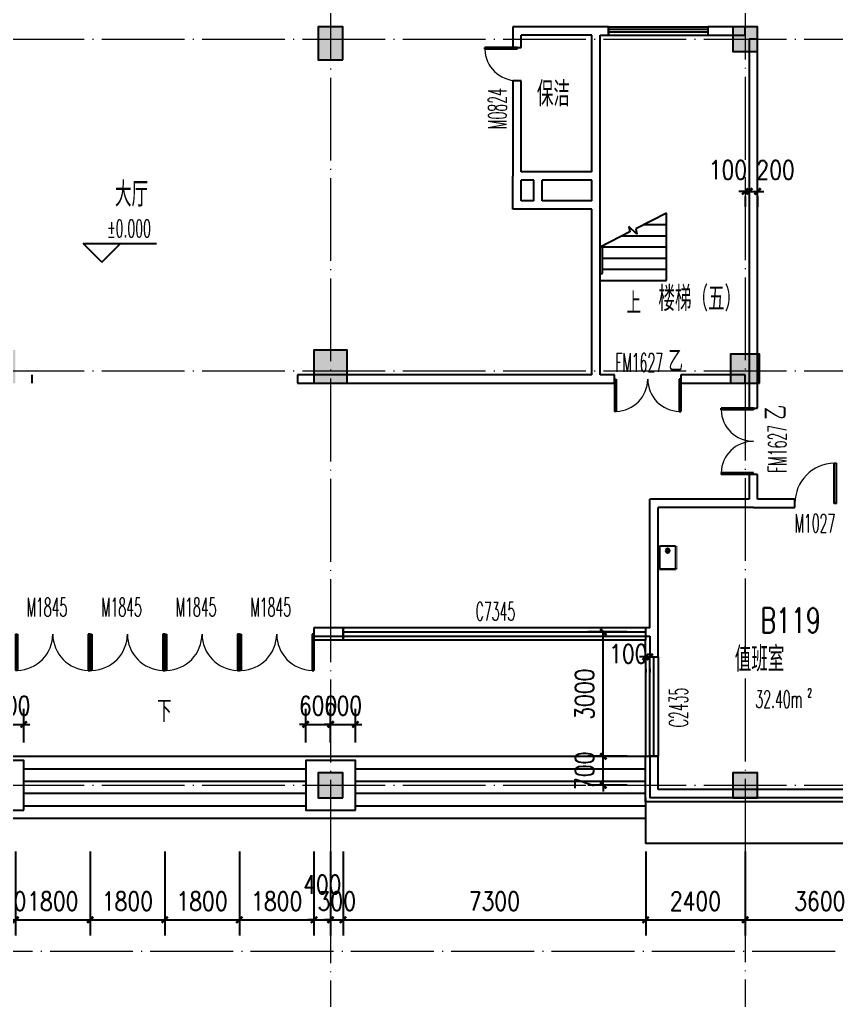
# Model space of a CAD drawing. Extents: x 1417642 to 3570900, y 124798 to 1191112.
# Drawn here: x 1557579 to 1577279, y 686345 to 710006 of the extents above; entities that cross this region are included whole.
import ezdxf

# ---------------------------------------------------------------- set-up
doc = ezdxf.new("R2010")
doc.units = 0
doc.header["$LTSCALE"] = 1000
doc.header["$MEASUREMENT"] = 0
doc.linetypes.add('DOTE', pattern=[2.42, 2, -0.2, 0.02, -0.2])
doc.layers.get('0').update_dxf_attribs({"linetype": 'CONTINUOUS'})
doc.layers.get('Defpoints').update_dxf_attribs({"linetype": 'CONTINUOUS'})
for name, color, linetype in [('colu', 2, 'CONTINUOUS'), ('DIM_ELEV', 3, 'CONTINUOUS'), ('DIM_SYMB', 3, 'CONTINUOUS'), ('DOTE', 1, 'DOTE'), ('PUB_DIM', 3, 'CONTINUOUS'), ('PUB_TEXT', 40, 'CONTINUOUS'), ('SPACE', 7, 'CONTINUOUS'), ('STAIR', 2, 'CONTINUOUS'), ('SURFACE', 6, 'CONTINUOUS'), ('tiaozheng', 20, 'CONTINUOUS'), ('WALL', 4, 'CONTINUOUS'), ('WINDOW', 2, 'CONTINUOUS'), ('WINDOW_TEXT', 7, 'CONTINUOUS'), ('屋面轮廓', 101, 'CONTINUOUS'), ('建筑轮廓', 2, 'CONTINUOUS'), ('柱填充', 8, 'CONTINUOUS'), ('水点', 3, 'CONTINUOUS'), ('立面造型', 40, 'CONTINUOUS')]:
    doc.layers.add(name, color=color, linetype=linetype)
doc.styles.add('_TCH_DIM', font='ROMANS', dxfattribs={"width": 0.7, "bigfont": 'Z'})
doc.styles.add('_TCH_SPACE', font='ROMANS', dxfattribs={"width": 0.7, "height": 5, "bigfont": 'Z'})
doc.styles.add('_TCH_WINDOW', font='ROMANS.shx', dxfattribs={"width": 0.7, "height": 400, "bigfont": 'Z.shx'})
doc.styles.add('DIM_FONT', font='SIMPLEX.shx', dxfattribs={"width": 0.8})
doc.styles.get("Standard").update_dxf_attribs({"font": 'GBENOR', "bigfont": 'GBCBIG'})
doc.styles.add('Z', font='ROMANS', dxfattribs={"width": 0.7, "bigfont": 'Z'})
doc.dimstyles.new('DIMN150', dxfattribs={"dimscale": 1.5, "dimtxt": 300, "dimasz": 100, "dimexe": 250, "dimexo": 300, "dimgap": 150, "dimtad": 1, "dimdec": 0, "dimzin": 0, "dimdsep": 46, "dimtxsty": 'DIM_FONT', "dimblk": 'ARCHTICK', "dimcen": 0.09, "dimdle": 1.5, "dimclrt": 7, "dimazin": 2, "dimtfac": 1, "dimtdec": 0, "dimtix": 1, "dimtmove": 2, "dimatfit": 3, "dimldrblk": 'ARCHTICK', "dimfxl": 1, "dimtolj": 1, "dimtzin": 0, "dimarcsym": 0})

# ---------------------------------------------------------------- blocks, each defined once
blk = doc.blocks.new('M_E3')
for p, q in [((-275, -410), (-275, -50)), ((-255, -30), (255, -30)), ((275, -50), (275, -410)), ((255, -430), (-255, -430))]:
    blk.add_line(p, q)
at = {"const_width": 1.5}
for points in [[(-275, 0, 0.414214), (-305, -30, 0.414214)], [(305, -30, 0.414214), (275, 0, 0.414214)], [(-305, -430, 0.414214), (-275, -460, 0.414214)], [(275, -460, 0.414214), (305, -430, 0.414214)]]:
    blk.add_lwpolyline(points, format="xyb", dxfattribs=at)
for points in [[(-275, 0), (275, 0)], [(-305, -430), (-305, -30)], [(305, -30), (305, -430)], [(275, -460), (-275, -460)]]:
    blk.add_lwpolyline(points, dxfattribs=at)
for radius in [50, 32.5]:
    blk.add_circle((165, -230), radius)
for centre, start, end in [((-255, -50), 90, 180), ((255, -50), 0, 90), ((-255, -410), 180, 270), ((255, -410), 270, 0)]:
    blk.add_arc(centre, 20, start, end)
at = {"width": 0.8, "flags": 9}
for tag in ['XSIZE', 'YSIZE']:
    blk.add_attdef(tag, (0, 0), '', height=0.5, dxfattribs=at)
blk = doc.blocks.new('678')
at = {"layer": '柱填充'}
h = blk.add_hatch(color=256, dxfattribs=at)
h.paths.add_polyline_path([(1591630, 863580), (1591630, 864280), (1590930, 864280), (1590930, 863580)])
h.paths.add_polyline_path([(1591630, 871580), (1591630, 872280), (1590930, 872280), (1590930, 871580)])
h.paths.add_polyline_path([(1635280, 879530), (1635280, 880230), (1634580, 880230), (1634580, 879530)])
h.paths.add_polyline_path([(1658830, 893230), (1658830, 893830), (1658230, 893830), (1658230, 893230)])
h.paths.add_polyline_path([(1658880, 883230), (1658880, 883930), (1658180, 883930), (1658180, 883230)])
h.paths.add_polyline_path([(1658830, 879630), (1658830, 880230), (1658230, 880230), (1658230, 879630)])
h.paths.add_polyline_path([(1658880, 872230), (1658180, 872230), (1658180, 871630), (1658880, 871630)])
h.paths.add_polyline_path([(1658830, 863630), (1658830, 864230), (1658230, 864230), (1658230, 863630)])
h.paths.add_polyline_path([(1658830, 853630), (1658830, 854230), (1658230, 854230), (1658230, 853630)])
h.paths.add_polyline_path([(1658830, 845630), (1658830, 846230), (1658230, 846230), (1658230, 845630)])
h.paths.add_polyline_path([(1658830, 835630), (1658830, 836230), (1658230, 836230), (1658230, 835630)])
h.paths.add_polyline_path([(1648830, 893230), (1648830, 893830), (1648230, 893830), (1648230, 893230)])
h.paths.add_polyline_path([(1648830, 883230), (1648830, 883830), (1648230, 883830), (1648230, 883230)])
h.paths.add_polyline_path([(1648830, 879630), (1648830, 880230), (1648230, 880230), (1648230, 879630)])
h.paths.add_polyline_path([(1648830, 871630), (1648830, 872230), (1648230, 872230), (1648230, 871630)])
h.paths.add_polyline_path([(1648930, 863580), (1648930, 864280), (1648230, 864280), (1648230, 863580)])
h.paths.add_polyline_path([(1648930, 853580), (1648930, 854280), (1648230, 854280), (1648230, 853580)])
h.paths.add_polyline_path([(1648930, 845630), (1648930, 846330), (1648230, 846330), (1648230, 845630)])
h.paths.add_polyline_path([(1648930, 835630), (1648930, 836330), (1648230, 836330), (1648230, 835630)])
h.paths.add_polyline_path([(1645230, 891430), (1645230, 892030), (1644630, 892030), (1644630, 891430)])
h.paths.add_polyline_path([(1645280, 883230), (1645280, 883930), (1644580, 883930), (1644580, 883230)])
h.paths.add_polyline_path([(1645230, 879630), (1645230, 880230), (1644630, 880230), (1644630, 879630)])
h.paths.add_polyline_path([(1645230, 871630), (1645230, 872230), (1644630, 872230), (1644630, 871630)])
h.paths.add_polyline_path([(1645230, 863630), (1645230, 864230), (1644630, 864230), (1644630, 863630)])
h.paths.add_polyline_path([(1645230, 853630), (1645230, 854230), (1644630, 854230), (1644630, 853630)])
h.paths.add_polyline_path([(1645280, 845630), (1645280, 846330), (1644580, 846330), (1644580, 845630)])
h.paths.add_polyline_path([(1645230, 835630), (1645230, 836230), (1644630, 836230), (1644630, 835630)])
h.paths.add_polyline_path([(1635230, 893230), (1635230, 893830), (1634630, 893830), (1634630, 893230)])
h.paths.add_polyline_path([(1635230, 891430), (1635230, 892030), (1634630, 892030), (1634630, 891430)])
h.paths.add_polyline_path([(1635280, 883230), (1635280, 883930), (1634580, 883930), (1634580, 883230)])
h.paths.add_polyline_path([(1635230, 871630), (1635230, 872430), (1634630, 872430), (1634630, 871630)])
h.paths.add_polyline_path([(1635230, 853430), (1635230, 854230), (1634630, 854230), (1634630, 853430)])
h.paths.add_polyline_path([(1635330, 845630), (1635330, 846430), (1634530, 846430), (1634530, 845630)])
h.paths.add_polyline_path([(1635230, 835630), (1635230, 836230), (1634630, 836230), (1634630, 835630)])
h.paths.add_polyline_path([(1627230, 893230), (1627230, 893830), (1626630, 893830), (1626630, 893230)])
h.paths.add_polyline_path([(1627280, 883230), (1627280, 883930), (1626580, 883930), (1626580, 883230)])
h.paths.add_polyline_path([(1627230, 879630), (1627230, 880230), (1626630, 880230), (1626630, 879630)])
h.paths.add_polyline_path([(1627230, 871630), (1627230, 872430), (1626630, 872430), (1626630, 871630)])
h.paths.add_polyline_path([(1627230, 853430), (1627230, 854230), (1626630, 854230), (1626630, 853430)])
h.paths.add_polyline_path([(1627330, 845630), (1627330, 846430), (1626530, 846430), (1626530, 845630)])
h.paths.add_polyline_path([(1627230, 835630), (1627230, 836230), (1626630, 836230), (1626630, 835630)])
h.paths.add_polyline_path([(1619230, 893230), (1619230, 893830), (1618630, 893830), (1618630, 893230)])
h.paths.add_polyline_path([(1619280, 883230), (1619280, 883930), (1618580, 883930), (1618580, 883230)])
h.paths.add_polyline_path([(1619230, 879630), (1619230, 880230), (1618630, 880230), (1618630, 879630)])
h.paths.add_polyline_path([(1619230, 871630), (1619230, 872430), (1618630, 872430), (1618630, 871630)])
h.paths.add_polyline_path([(1619230, 853430), (1619230, 854230), (1618630, 854230), (1618630, 853430)])
h.paths.add_polyline_path([(1619330, 845630), (1619330, 846430), (1618530, 846430), (1618530, 845630)])
h.paths.add_polyline_path([(1619280, 835580), (1619280, 836280), (1618580, 836280), (1618580, 835580)])
h.paths.add_polyline_path([(1611230, 893230), (1611230, 893830), (1610630, 893830), (1610630, 893230)])
h.paths.add_polyline_path([(1611280, 883230), (1611280, 883930), (1610580, 883930), (1610580, 883230)])
h.paths.add_polyline_path([(1611230, 879630), (1611230, 880230), (1610630, 880230), (1610630, 879630)])
h.paths.add_polyline_path([(1611230, 871630), (1611230, 872430), (1610630, 872430), (1610630, 871630)])
h.paths.add_polyline_path([(1611230, 853430), (1611230, 854230), (1610630, 854230), (1610630, 853430)])
h.paths.add_polyline_path([(1611330, 845630), (1611330, 846430), (1610530, 846430), (1610530, 845630)])
h.paths.add_polyline_path([(1611280, 835580), (1611280, 836280), (1610580, 836280), (1610580, 835580)])
h.paths.add_polyline_path([(1603230, 893230), (1603230, 893830), (1602630, 893830), (1602630, 893230)])
h.paths.add_polyline_path([(1603280, 883230), (1603280, 883930), (1602580, 883930), (1602580, 883230)])
h.paths.add_polyline_path([(1603230, 879630), (1603230, 880230), (1602630, 880230), (1602630, 879630)])
h.paths.add_polyline_path([(1603230, 871630), (1603230, 872430), (1602630, 872430), (1602630, 871630)])
h.paths.add_polyline_path([(1603230, 853430), (1603230, 854230), (1602630, 854230), (1602630, 853430)])
h.paths.add_polyline_path([(1603330, 845630), (1603330, 846430), (1602530, 846430), (1602530, 845630)])
h.paths.add_polyline_path([(1603280, 835580), (1603280, 836280), (1602580, 836280), (1602580, 835580)])
h.paths.add_polyline_path([(1603230, 814930), (1603230, 815530), (1602630, 815530), (1602630, 814930)])
h.paths.add_polyline_path([(1595230, 893230), (1595230, 893830), (1594630, 893830), (1594630, 893230)])
h.paths.add_polyline_path([(1595230, 883230), (1595230, 883830), (1594630, 883830), (1594630, 883230)])
h.paths.add_polyline_path([(1595230, 879630), (1595230, 880230), (1594630, 880230), (1594630, 879630)])
h.paths.add_polyline_path([(1595230, 871630), (1595230, 872230), (1594630, 872230), (1594630, 871630)])
h.paths.add_polyline_path([(1595230, 863630), (1595230, 864230), (1594630, 864230), (1594630, 863630)])
h.paths.add_polyline_path([(1595230, 853630), (1595230, 854230), (1594630, 854230), (1594630, 853630)])
h.paths.add_polyline_path([(1595330, 845630), (1595330, 846330), (1594630, 846330), (1594630, 845630)])
h.paths.add_polyline_path([(1595330, 835580), (1595330, 836280), (1594630, 836280), (1594630, 835580)])
h.paths.add_polyline_path([(1591630, 893230), (1591630, 893830), (1591030, 893830), (1591030, 893230)])
h.paths.add_polyline_path([(1591680, 883230), (1591680, 883930), (1590980, 883930), (1590980, 883230)])
h.paths.add_polyline_path([(1591630, 879630), (1591630, 880230), (1591030, 880230), (1591030, 879630)])
h.paths.add_polyline_path([(1591630, 853580), (1591630, 854280), (1590930, 854280), (1590930, 853580)])
h.paths.add_polyline_path([(1591630, 845580), (1591630, 846280), (1590930, 846280), (1590930, 845580)])
h.paths.add_polyline_path([(1591630, 835630), (1591630, 836330), (1590930, 836330), (1590930, 835630)])
h.paths.add_polyline_path([(1591630, 814930), (1591630, 815530), (1591030, 815530), (1591030, 814930)])
h.paths.add_polyline_path([(1581630, 893230), (1581630, 893830), (1581030, 893830), (1581030, 893230)])
h.paths.add_polyline_path([(1581730, 883230), (1581730, 883930), (1581030, 883930), (1581030, 883230)])
h.paths.add_polyline_path([(1581630, 879630), (1581630, 880230), (1581030, 880230), (1581030, 879630)])
h.paths.add_polyline_path([(1581630, 871630), (1581630, 872230), (1581030, 872230), (1581030, 871630)])
h.paths.add_polyline_path([(1581630, 863630), (1581630, 864230), (1581030, 864230), (1581030, 863630)])
h.paths.add_polyline_path([(1581630, 853630), (1581630, 854230), (1581030, 854230), (1581030, 853630)])
h.paths.add_polyline_path([(1581630, 845630), (1581630, 846230), (1581030, 846230), (1581030, 845630)])
h.paths.add_polyline_path([(1581630, 835630), (1581630, 836230), (1581030, 836230), (1581030, 835630)])
h.paths.add_polyline_path([(1581630, 814930), (1581630, 815530), (1581030, 815530), (1581030, 814930)])
h.paths.add_polyline_path([(1603230, 830430), (1603230, 831230), (1602530, 831230), (1602530, 830430)])
h.paths.add_polyline_path([(1603230, 818530), (1603230, 819330), (1602530, 819330), (1602530, 818530)])
h.paths.add_polyline_path([(1581030, 831230), (1581030, 830430), (1581730, 830430), (1581730, 831230)])
h.paths.add_polyline_path([(1581030, 819330), (1581030, 818530), (1581730, 818530), (1581730, 819330)])
h.paths.add_polyline_path([(1591630, 830430), (1591630, 831230), (1590930, 831230), (1590930, 830430)])
h.paths.add_polyline_path([(1591630, 818530), (1591630, 819330), (1590930, 819330), (1590930, 818530)])
at = {"layer": 'colu'}
for points in [[(1635230, 853430), (1635230, 854230), (1634630, 854230), (1634630, 853430)], [(1645230, 853630), (1645230, 854230), (1644630, 854230), (1644630, 853630)], [(1635330, 845630), (1635330, 846430), (1634530, 846430), (1634530, 845630)], [(1645280, 845630), (1645280, 846330), (1644580, 846330), (1644580, 845630)], [(1635230, 835630), (1635230, 836230), (1634630, 836230), (1634630, 835630)], [(1645230, 835630), (1645230, 836230), (1644630, 836230), (1644630, 835630)]]:
    blk.add_lwpolyline(points, close=True, dxfattribs=at)
blk = doc.blocks.new('_ArchTick')
at = {"color": 0, "linetype": 'ByBlock', "const_width": 0.4}
blk.add_lwpolyline([(-0.5, -0.5), (0.5, 0.5)], dxfattribs=at)
blk = doc.blocks.new('*D3231')
at = {"layer": 'Defpoints', "color": 0}
for p in [(1565079, 693004), (1564479, 692120), (1565079, 692120)]:
    blk.add_point(p, dxfattribs=at)
at = {"layer": 'PUB_DIM', "color": 0, "lineweight": -2}
for p, q in [((1564479, 692570), (1564479, 693379)), ((1565079, 692570), (1565079, 693379)), ((1564479, 693004), (1564329, 693004)), ((1564479, 693004), (1565079, 693004)), ((1565079, 693004), (1565229, 693004))]:
    blk.add_line(p, q, dxfattribs=at)
at = {"layer": 'PUB_DIM', "color": 0, "lineweight": -2, "xscale": 150, "yscale": 150, "zscale": 150}
blk.add_blockref('_ArchTick', (1564479, 693004), dxfattribs=at)
at = {"layer": 'PUB_DIM', "color": 0, "lineweight": -2, "xscale": 150, "yscale": 150, "zscale": 150, "rotation": 180}
blk.add_blockref('_ArchTick', (1565079, 693004), dxfattribs=at)
at = {"layer": 'PUB_DIM', "color": 7, "insert": (1564779, 693454), "char_height": 450, "attachment_point": 5, "style": 'DIM_FONT'}
blk.add_mtext('\\A1;600', dxfattribs=at)
blk = doc.blocks.new('*D3232')
at = {"layer": 'Defpoints', "color": 0}
for p in [(1565679, 693004), (1565079, 692120), (1565679, 692120)]:
    blk.add_point(p, dxfattribs=at)
at = {"layer": 'PUB_DIM', "color": 0, "lineweight": -2}
for p, q in [((1565079, 692570), (1565079, 693379)), ((1565679, 692570), (1565679, 693379)), ((1565079, 693004), (1564929, 693004)), ((1565079, 693004), (1565679, 693004)), ((1565679, 693004), (1565829, 693004))]:
    blk.add_line(p, q, dxfattribs=at)
at = {"layer": 'PUB_DIM', "color": 0, "lineweight": -2, "xscale": 150, "yscale": 150, "zscale": 150}
blk.add_blockref('_ArchTick', (1565079, 693004), dxfattribs=at)
at = {"layer": 'PUB_DIM', "color": 0, "lineweight": -2, "xscale": 150, "yscale": 150, "zscale": 150, "rotation": 180}
blk.add_blockref('_ArchTick', (1565679, 693004), dxfattribs=at)
at = {"layer": 'PUB_DIM', "color": 7, "insert": (1565379, 693454), "char_height": 450, "attachment_point": 5, "style": 'DIM_FONT'}
blk.add_mtext('\\A1;600', dxfattribs=at)
blk = doc.blocks.new('*D3233')
at = {"layer": 'Defpoints', "color": 0}
for p in [(1557679, 693004), (1557079, 692120), (1557679, 692120)]:
    blk.add_point(p, dxfattribs=at)
at = {"layer": 'PUB_DIM', "color": 0, "lineweight": -2}
for p, q in [((1557079, 692570), (1557079, 693379)), ((1557679, 692570), (1557679, 693379)), ((1557079, 693004), (1556929, 693004)), ((1557079, 693004), (1557679, 693004)), ((1557679, 693004), (1557829, 693004))]:
    blk.add_line(p, q, dxfattribs=at)
at = {"layer": 'PUB_DIM', "color": 0, "lineweight": -2, "xscale": 150, "yscale": 150, "zscale": 150}
blk.add_blockref('_ArchTick', (1557079, 693004), dxfattribs=at)
at = {"layer": 'PUB_DIM', "color": 0, "lineweight": -2, "xscale": 150, "yscale": 150, "zscale": 150, "rotation": 180}
blk.add_blockref('_ArchTick', (1557679, 693004), dxfattribs=at)
at = {"layer": 'PUB_DIM', "color": 7, "insert": (1557379, 693454), "char_height": 450, "attachment_point": 5, "style": 'DIM_FONT'}
blk.add_mtext('\\A1;600', dxfattribs=at)
blk = doc.blocks.new('*D3235')
at = {"layer": 'Defpoints', "color": 0}
for p in [(1575079, 706188), (1575179, 706188), (1575179, 705862)]:
    blk.add_point(p, dxfattribs=at)
at = {"layer": 'PUB_DIM', "color": 0, "lineweight": -2}
for p, q in [((1575079, 705862), (1574929, 705862)), ((1575079, 705862), (1575179, 705862)), ((1575179, 705862), (1575329, 705862)), ((1575079, 705738), (1575079, 705487)), ((1575179, 705738), (1575179, 705487))]:
    blk.add_line(p, q, dxfattribs=at)
at = {"layer": 'PUB_DIM', "color": 0, "lineweight": -2, "xscale": 150, "yscale": 150, "zscale": 150}
blk.add_blockref('_ArchTick', (1575079, 705862), dxfattribs=at)
at = {"layer": 'PUB_DIM', "color": 0, "lineweight": -2, "xscale": 150, "yscale": 150, "zscale": 150, "rotation": 180}
blk.add_blockref('_ArchTick', (1575179, 705862), dxfattribs=at)
at = {"layer": 'PUB_DIM', "color": 7, "insert": (1574661, 706379), "char_height": 450, "attachment_point": 5, "style": 'DIM_FONT'}
blk.add_mtext('\\A1;100', dxfattribs=at)
blk = doc.blocks.new('*D3236')
at = {"layer": 'Defpoints', "color": 0}
for p in [(1575179, 706188), (1575379, 706188), (1575379, 705862)]:
    blk.add_point(p, dxfattribs=at)
at = {"layer": 'PUB_DIM', "color": 0, "lineweight": -2}
for p, q in [((1575179, 705862), (1575029, 705862)), ((1575179, 705862), (1575379, 705862)), ((1575379, 705862), (1575529, 705862)), ((1575179, 705738), (1575179, 705487)), ((1575379, 705738), (1575379, 705487))]:
    blk.add_line(p, q, dxfattribs=at)
at = {"layer": 'PUB_DIM', "color": 0, "lineweight": -2, "xscale": 150, "yscale": 150, "zscale": 150}
blk.add_blockref('_ArchTick', (1575179, 705862), dxfattribs=at)
at = {"layer": 'PUB_DIM', "color": 0, "lineweight": -2, "xscale": 150, "yscale": 150, "zscale": 150, "rotation": 180}
blk.add_blockref('_ArchTick', (1575379, 705862), dxfattribs=at)
at = {"layer": 'PUB_DIM', "color": 7, "insert": (1575812, 706379), "char_height": 450, "attachment_point": 5, "style": 'DIM_FONT'}
blk.add_mtext('\\A1;200', dxfattribs=at)
blk = doc.blocks.new('*D3240')
at = {"layer": 'Defpoints', "color": 0}
for p in [(1572679, 694792), (1572779, 694792), (1572779, 694633)]:
    blk.add_point(p, dxfattribs=at)
at = {"layer": 'PUB_DIM', "color": 0, "lineweight": -2}
for p, q in [((1572679, 694633), (1572529, 694633)), ((1572679, 694633), (1572779, 694633)), ((1572779, 694633), (1572929, 694633)), ((1572679, 694342), (1572679, 694258)), ((1572779, 694342), (1572779, 694258))]:
    blk.add_line(p, q, dxfattribs=at)
at = {"layer": 'PUB_DIM', "color": 0, "lineweight": -2, "xscale": 150, "yscale": 150, "zscale": 150}
blk.add_blockref('_ArchTick', (1572679, 694633), dxfattribs=at)
at = {"layer": 'PUB_DIM', "color": 0, "lineweight": -2, "xscale": 150, "yscale": 150, "zscale": 150, "rotation": 180}
blk.add_blockref('_ArchTick', (1572779, 694633), dxfattribs=at)
at = {"layer": 'PUB_DIM', "color": 7, "insert": (1572261, 694706), "char_height": 450, "attachment_point": 5, "style": 'DIM_FONT'}
blk.add_mtext('\\A1;100', dxfattribs=at)
blk = doc.blocks.new('*D3590')
at = {"layer": 'Defpoints', "color": 0}
for p in [(1571656, 692233), (1572679, 692233), (1572679, 691533)]:
    blk.add_point(p, dxfattribs=at)
at = {"layer": 'PUB_DIM', "color": 0, "lineweight": -2}
for p, q in [((1571656, 692233), (1571656, 692383)), ((1572229, 692233), (1571281, 692233)), ((1571656, 691533), (1571656, 692233)), ((1572229, 691533), (1571281, 691533)), ((1571656, 691533), (1571656, 691383))]:
    blk.add_line(p, q, dxfattribs=at)
at = {"layer": 'PUB_DIM', "color": 0, "lineweight": -2, "xscale": 150, "yscale": 150, "zscale": 150}
for p, rotation in [((1571656, 692233), 270), ((1571656, 691533), 90)]:
    blk.add_blockref('_ArchTick', p, dxfattribs=dict(at, rotation=rotation))
at = {"layer": 'PUB_DIM', "color": 7, "insert": (1571206, 691883), "char_height": 450, "attachment_point": 5, "rotation": 90, "style": 'DIM_FONT'}
blk.add_mtext('\\A1;700', dxfattribs=at)
blk = doc.blocks.new('*D3591')
at = {"layer": 'Defpoints', "color": 0}
for p in [(1571656, 695233), (1572679, 695233), (1572679, 692233)]:
    blk.add_point(p, dxfattribs=at)
at = {"layer": 'PUB_DIM', "color": 0, "lineweight": -2}
for p, q in [((1572229, 695233), (1571281, 695233)), ((1571656, 692231), (1571656, 695235)), ((1572229, 692233), (1571281, 692233))]:
    blk.add_line(p, q, dxfattribs=at)
at = {"layer": 'PUB_DIM', "color": 0, "lineweight": -2, "xscale": 150, "yscale": 150, "zscale": 150}
for p, rotation in [((1571656, 695233), 90), ((1571656, 692233), 270)]:
    blk.add_blockref('_ArchTick', p, dxfattribs=dict(at, rotation=rotation))
at = {"layer": 'PUB_DIM', "color": 7, "insert": (1571206, 693733), "char_height": 450, "attachment_point": 5, "rotation": 90, "style": 'DIM_FONT'}
blk.add_mtext('\\A1;3000', dxfattribs=at)
blk = doc.blocks.new('*D3940')
at = {"layer": 'Defpoints', "color": 0}
for p in [(1557079, 690388), (1557479, 690388), (1557479, 688288)]:
    blk.add_point(p, dxfattribs=at)
at = {"layer": 'PUB_DIM', "color": 0, "lineweight": -2}
for p, q in [((1557079, 689938), (1557079, 687913)), ((1557479, 689938), (1557479, 687913)), ((1557079, 688288), (1556929, 688288)), ((1557079, 688288), (1557479, 688288)), ((1557479, 688288), (1557629, 688288))]:
    blk.add_line(p, q, dxfattribs=at)
at = {"layer": 'PUB_DIM', "color": 0, "lineweight": -2, "xscale": 150, "yscale": 150, "zscale": 150}
blk.add_blockref('_ArchTick', (1557079, 688288), dxfattribs=at)
at = {"layer": 'PUB_DIM', "color": 0, "lineweight": -2, "xscale": 150, "yscale": 150, "zscale": 150, "rotation": 180}
blk.add_blockref('_ArchTick', (1557479, 688288), dxfattribs=at)
at = {"layer": 'PUB_DIM', "color": 7, "insert": (1557279, 688738), "char_height": 450, "attachment_point": 5, "style": 'DIM_FONT'}
blk.add_mtext('\\A1;400', dxfattribs=at)
blk = doc.blocks.new('*D3941')
at = {"layer": 'Defpoints', "color": 0}
for p in [(1557479, 690388), (1559279, 690388), (1559279, 688288)]:
    blk.add_point(p, dxfattribs=at)
at = {"layer": 'PUB_DIM', "color": 0, "lineweight": -2}
for p, q in [((1557479, 689938), (1557479, 687913)), ((1559279, 689938), (1559279, 687913)), ((1557477, 688288), (1559281, 688288))]:
    blk.add_line(p, q, dxfattribs=at)
at = {"layer": 'PUB_DIM', "color": 0, "lineweight": -2, "xscale": 150, "yscale": 150, "zscale": 150, "rotation": 180}
blk.add_blockref('_ArchTick', (1557479, 688288), dxfattribs=at)
at = {"layer": 'PUB_DIM', "color": 0, "lineweight": -2, "xscale": 150, "yscale": 150, "zscale": 150}
blk.add_blockref('_ArchTick', (1559279, 688288), dxfattribs=at)
at = {"layer": 'PUB_DIM', "color": 7, "insert": (1558379, 688738), "char_height": 450, "attachment_point": 5, "style": 'DIM_FONT'}
blk.add_mtext('\\A1;1800', dxfattribs=at)
blk = doc.blocks.new('*D3942')
at = {"layer": 'Defpoints', "color": 0}
for p in [(1559279, 690388), (1561079, 690388), (1561079, 688288)]:
    blk.add_point(p, dxfattribs=at)
at = {"layer": 'PUB_DIM', "color": 0, "lineweight": -2}
for p, q in [((1559279, 689938), (1559279, 687913)), ((1561079, 689938), (1561079, 687913)), ((1559277, 688288), (1561081, 688288))]:
    blk.add_line(p, q, dxfattribs=at)
at = {"layer": 'PUB_DIM', "color": 0, "lineweight": -2, "xscale": 150, "yscale": 150, "zscale": 150, "rotation": 180}
blk.add_blockref('_ArchTick', (1559279, 688288), dxfattribs=at)
at = {"layer": 'PUB_DIM', "color": 0, "lineweight": -2, "xscale": 150, "yscale": 150, "zscale": 150}
blk.add_blockref('_ArchTick', (1561079, 688288), dxfattribs=at)
at = {"layer": 'PUB_DIM', "color": 7, "insert": (1560179, 688738), "char_height": 450, "attachment_point": 5, "style": 'DIM_FONT'}
blk.add_mtext('\\A1;1800', dxfattribs=at)
blk = doc.blocks.new('*D3943')
at = {"layer": 'Defpoints', "color": 0}
for p in [(1561079, 690388), (1562879, 690388), (1562879, 688288)]:
    blk.add_point(p, dxfattribs=at)
at = {"layer": 'PUB_DIM', "color": 0, "lineweight": -2}
for p, q in [((1561079, 689938), (1561079, 687913)), ((1562879, 689938), (1562879, 687913)), ((1561077, 688288), (1562881, 688288))]:
    blk.add_line(p, q, dxfattribs=at)
at = {"layer": 'PUB_DIM', "color": 0, "lineweight": -2, "xscale": 150, "yscale": 150, "zscale": 150, "rotation": 180}
blk.add_blockref('_ArchTick', (1561079, 688288), dxfattribs=at)
at = {"layer": 'PUB_DIM', "color": 0, "lineweight": -2, "xscale": 150, "yscale": 150, "zscale": 150}
blk.add_blockref('_ArchTick', (1562879, 688288), dxfattribs=at)
at = {"layer": 'PUB_DIM', "color": 7, "insert": (1561979, 688738), "char_height": 450, "attachment_point": 5, "style": 'DIM_FONT'}
blk.add_mtext('\\A1;1800', dxfattribs=at)
blk = doc.blocks.new('*D3944')
at = {"layer": 'Defpoints', "color": 0}
for p in [(1562879, 690388), (1564679, 690388), (1564679, 688288)]:
    blk.add_point(p, dxfattribs=at)
at = {"layer": 'PUB_DIM', "color": 0, "lineweight": -2}
for p, q in [((1562879, 689938), (1562879, 687913)), ((1564679, 689938), (1564679, 687913)), ((1562877, 688288), (1564681, 688288))]:
    blk.add_line(p, q, dxfattribs=at)
at = {"layer": 'PUB_DIM', "color": 0, "lineweight": -2, "xscale": 150, "yscale": 150, "zscale": 150, "rotation": 180}
blk.add_blockref('_ArchTick', (1562879, 688288), dxfattribs=at)
at = {"layer": 'PUB_DIM', "color": 0, "lineweight": -2, "xscale": 150, "yscale": 150, "zscale": 150}
blk.add_blockref('_ArchTick', (1564679, 688288), dxfattribs=at)
at = {"layer": 'PUB_DIM', "color": 7, "insert": (1563779, 688738), "char_height": 450, "attachment_point": 5, "style": 'DIM_FONT'}
blk.add_mtext('\\A1;1800', dxfattribs=at)
blk = doc.blocks.new('*D3945')
at = {"layer": 'Defpoints', "color": 0}
for p in [(1564679, 690388), (1565079, 690388), (1565079, 688288)]:
    blk.add_point(p, dxfattribs=at)
at = {"layer": 'PUB_DIM', "color": 0, "lineweight": -2}
for p, q in [((1564679, 689938), (1564679, 687913)), ((1565079, 689938), (1565079, 687913)), ((1564679, 688288), (1564529, 688288)), ((1564679, 688288), (1565079, 688288)), ((1565079, 688288), (1565229, 688288))]:
    blk.add_line(p, q, dxfattribs=at)
at = {"layer": 'PUB_DIM', "color": 0, "lineweight": -2, "xscale": 150, "yscale": 150, "zscale": 150}
blk.add_blockref('_ArchTick', (1564679, 688288), dxfattribs=at)
at = {"layer": 'PUB_DIM', "color": 0, "lineweight": -2, "xscale": 150, "yscale": 150, "zscale": 150, "rotation": 180}
blk.add_blockref('_ArchTick', (1565079, 688288), dxfattribs=at)
at = {"layer": 'PUB_DIM', "color": 7, "insert": (1564879, 689139), "char_height": 450, "attachment_point": 5, "style": 'DIM_FONT'}
blk.add_mtext('\\A1;400', dxfattribs=at)
blk = doc.blocks.new('*D3946')
at = {"layer": 'Defpoints', "color": 0}
for p in [(1565079, 690388), (1565379, 690388), (1565379, 688288)]:
    blk.add_point(p, dxfattribs=at)
at = {"layer": 'PUB_DIM', "color": 0, "lineweight": -2}
for p, q in [((1565079, 689938), (1565079, 687913)), ((1565379, 689938), (1565379, 687913)), ((1565079, 688288), (1564929, 688288)), ((1565079, 688288), (1565379, 688288)), ((1565379, 688288), (1565529, 688288))]:
    blk.add_line(p, q, dxfattribs=at)
at = {"layer": 'PUB_DIM', "color": 0, "lineweight": -2, "xscale": 150, "yscale": 150, "zscale": 150}
blk.add_blockref('_ArchTick', (1565079, 688288), dxfattribs=at)
at = {"layer": 'PUB_DIM', "color": 0, "lineweight": -2, "xscale": 150, "yscale": 150, "zscale": 150, "rotation": 180}
blk.add_blockref('_ArchTick', (1565379, 688288), dxfattribs=at)
at = {"layer": 'PUB_DIM', "color": 7, "insert": (1565229, 688738), "char_height": 450, "attachment_point": 5, "style": 'DIM_FONT'}
blk.add_mtext('\\A1;300', dxfattribs=at)
blk = doc.blocks.new('*D3947')
at = {"layer": 'Defpoints', "color": 0}
for p in [(1565379, 690388), (1572679, 690388), (1572679, 688288)]:
    blk.add_point(p, dxfattribs=at)
at = {"layer": 'PUB_DIM', "color": 0, "lineweight": -2}
for p, q in [((1565379, 689938), (1565379, 687913)), ((1572679, 689938), (1572679, 687913)), ((1565377, 688288), (1572681, 688288))]:
    blk.add_line(p, q, dxfattribs=at)
at = {"layer": 'PUB_DIM', "color": 0, "lineweight": -2, "xscale": 150, "yscale": 150, "zscale": 150, "rotation": 180}
blk.add_blockref('_ArchTick', (1565379, 688288), dxfattribs=at)
at = {"layer": 'PUB_DIM', "color": 0, "lineweight": -2, "xscale": 150, "yscale": 150, "zscale": 150}
blk.add_blockref('_ArchTick', (1572679, 688288), dxfattribs=at)
at = {"layer": 'PUB_DIM', "color": 7, "insert": (1569029, 688738), "char_height": 450, "attachment_point": 5, "style": 'DIM_FONT'}
blk.add_mtext('\\A1;7300', dxfattribs=at)
blk = doc.blocks.new('*D3948')
at = {"layer": 'Defpoints', "color": 0}
for p in [(1572679, 690388), (1575079, 690388), (1575079, 688288)]:
    blk.add_point(p, dxfattribs=at)
at = {"layer": 'PUB_DIM', "color": 0, "lineweight": -2}
for p, q in [((1572679, 689938), (1572679, 687913)), ((1575079, 689938), (1575079, 687913)), ((1572677, 688288), (1575081, 688288))]:
    blk.add_line(p, q, dxfattribs=at)
at = {"layer": 'PUB_DIM', "color": 0, "lineweight": -2, "xscale": 150, "yscale": 150, "zscale": 150, "rotation": 180}
blk.add_blockref('_ArchTick', (1572679, 688288), dxfattribs=at)
at = {"layer": 'PUB_DIM', "color": 0, "lineweight": -2, "xscale": 150, "yscale": 150, "zscale": 150}
blk.add_blockref('_ArchTick', (1575079, 688288), dxfattribs=at)
at = {"layer": 'PUB_DIM', "color": 7, "insert": (1573879, 688738), "char_height": 450, "attachment_point": 5, "style": 'DIM_FONT'}
blk.add_mtext('\\A1;2400', dxfattribs=at)
blk = doc.blocks.new('*D3949')
at = {"layer": 'Defpoints', "color": 0}
for p in [(1575079, 690388), (1578679, 690388), (1578679, 688288)]:
    blk.add_point(p, dxfattribs=at)
at = {"layer": 'PUB_DIM', "color": 0, "lineweight": -2}
for p, q in [((1575079, 689938), (1575079, 687913)), ((1578679, 689938), (1578679, 687913)), ((1575077, 688288), (1578681, 688288))]:
    blk.add_line(p, q, dxfattribs=at)
at = {"layer": 'PUB_DIM', "color": 0, "lineweight": -2, "xscale": 150, "yscale": 150, "zscale": 150, "rotation": 180}
blk.add_blockref('_ArchTick', (1575079, 688288), dxfattribs=at)
at = {"layer": 'PUB_DIM', "color": 0, "lineweight": -2, "xscale": 150, "yscale": 150, "zscale": 150}
blk.add_blockref('_ArchTick', (1578679, 688288), dxfattribs=at)
at = {"layer": 'PUB_DIM', "color": 7, "insert": (1576879, 688738), "char_height": 450, "attachment_point": 5, "style": 'DIM_FONT'}
blk.add_mtext('\\A1;3600', dxfattribs=at)
blk = doc.blocks.new('$TCHSYS$WIN2D')
for p, q in [((-0.5, 0.5), (0.5, 0.5)), ((-0.5, 0.5), (-0.5, -0.5)), ((0.5, 0.5), (0.5, -0.5)), ((0.5, 0.1667), (-0.5, 0.1667)), ((0.5, -0.1667), (-0.5, -0.1667)), ((-0.5, -0.5), (0.5, -0.5))]:
    blk.add_line(p, q)
blk = doc.blocks.new('$DorLib2D$00000002')
for p, q in [((-0.5, 0), (-0.5, 0.4875)), ((-0.475, 0.4875), (-0.5, 0.4875)), ((-0.475, 0), (-0.475, 0.4875)), ((0.475, 0), (0.475, 0.4875)), ((0.475, 0.4875), (0.5, 0.4875)), ((0.5, 0), (0.5, 0.4875)), ((-0.5, 0), (-0.475, 0)), ((0.5, 0), (0.475, 0))]:
    blk.add_line(p, q)
at = {"lineweight": 13}
for centre, start, end in [((-0.4875, 0), 0, 88.53072), ((0.4875, 0), 91.46928, 180)]:
    blk.add_arc(centre, 0.4875, start, end, dxfattribs=at)
blk = doc.blocks.new('$DorLib2D$00000001')
for p, q in [((0.45, 0.975), (0.5, 0.975)), ((0.45, 0), (0.45, 0.975)), ((0.5, 0), (0.5, 0.975)), ((0.5, 0), (0.45, 0))]:
    blk.add_line(p, q)
at = {"lineweight": 13}
blk.add_arc((0.475, 0), 0.975, 91.4693, 180, dxfattribs=at)

msp = doc.modelspace()

# ---------------------------------------------------------------- linework, layer by layer
at = {"layer": 'DIM_ELEV'}
for p, q in [((1559560.5, 704156.5), (1559110.5, 704606.5)), ((1559110.5, 704606.5), (1560876.7, 704606.5)), ((1559560.5, 704156.5), (1560010.5, 704606.5))]:
    msp.add_line(p, q, dxfattribs=at)
at = {"layer": 'DIM_SYMB'}
for points in [[(1572378.8, 703578.2, 0, 0, 0), (1572378.8, 704343.2, 120, 0, 0), (1572378.8, 704793.2, 0, 0, 0)], [(1561090.9, 693008.7, 0, 0, 0), (1561090.9, 693008.7, 0, 0, 0), (1561090.9, 691483.2, 120, 0, 0), (1561090.9, 691033.2, 0, 0, 0)]]:
    msp.add_lwpolyline(points, format="xyseb", dxfattribs=at)
at = {"layer": 'DOTE', "lineweight": 0}
msp.add_line((1463931.6, 687533.2, 0), (1590677.4, 687533.2, 0), dxfattribs=at)
at = {"layer": 'DOTE', "lineweight": 0, "elevation": 0}
for points in [[(1565078.8, 754584.5), (1565078.8, 643548.7)], [(1575078.8, 754606.8), (1575078.8, 644519.6)], [(1501478.8, 709533.2), (1597499.2, 709533.2)], [(1501478.8, 701533.2), (1597499.2, 701533.2)], [(1501478.8, 691533.2), (1597499.2, 691533.2)]]:
    msp.add_lwpolyline(points, dxfattribs=at)
at = {"layer": 'STAIR'}
for p, q in [((1573178.8, 705337.4), (1572441.1, 704960)), ((1573170.8, 705333.2), (1573178.8, 705333.2)), ((1573178.8, 703713.2), (1573178.8, 705337.4)), ((1572298.9, 704887.3), (1571578.8, 704519.1)), ((1572469.3, 704828), (1572272.3, 705011.2)), ((1572272.3, 705011.2), (1572298.9, 704887.3)), ((1572441.1, 704960), (1572469.3, 704828)), ((1572642.8, 705063.2), (1573178.8, 705063.2)), ((1572114.9, 704793.2), (1573178.8, 704793.2)), ((1571578.8, 703878.2), (1571578.8, 704519.1)), ((1571578.8, 703878.2), (1571578.8, 704519.1)), ((1571638.8, 703878.2), (1571638.8, 704549.8)), ((1571638.8, 704523.2), (1573178.8, 704523.2)), ((1571638.8, 704253.2), (1573178.8, 704253.2)), ((1571638.8, 703983.2), (1573178.8, 703983.2)), ((1571578.8, 703713.2), (1571578.8, 703878.2)), ((1571578.8, 703878.2), (1571638.8, 703878.2)), ((1571578.8, 703713.2), (1573178.8, 703713.2))]:
    msp.add_line(p, q, dxfattribs=at)
at = {"layer": 'STAIR', "elevation": 0}
for points in [[(1551178.8, 692233.2), (1572678.8, 692233.2)], [(1557678.8, 691933.2), (1564478.8, 691933.2)], [(1565678.8, 691933.2), (1572678.8, 691933.2)], [(1557678.8, 691633.2), (1564478.8, 691633.2)], [(1565678.8, 691633.2), (1572678.8, 691633.2)], [(1564478.8, 691333.2), (1557678.8, 691333.2)], [(1572678.8, 691333.2), (1565678.8, 691333.2)], [(1575078.8, 691233.2), (1572778.8, 691233.2)], [(1564478.8, 691033.2), (1557678.8, 691033.2)], [(1572678.8, 691033.2), (1565678.8, 691033.2)], [(1572678.8, 690733.2), (1551178.8, 690733.2)]]:
    msp.add_lwpolyline(points, dxfattribs=at)
at = {"layer": 'SURFACE'}
for p, q in [((1564678.8, 695033.2), (1564678.8, 695133.2)), ((1565378.8, 695033.2), (1564678.8, 695033.2)), ((1565378.8, 695033.2), (1565378.8, 695133.2)), ((1572678.8, 694633.2), (1572678.8, 695033.2)), ((1572678.8, 694633.2), (1572778.8, 694633.2)), ((1572678.8, 692233.2), (1572778.8, 692233.2)), ((1572678.8, 691133.2), (1572678.8, 692233.2)), ((1575078.8, 691133.2), (1572678.8, 691133.2)), ((1578478.8, 691133.2), (1575078.8, 691133.2))]:
    msp.add_line(p, q, dxfattribs=at)
at = {"layer": 'WALL'}
for p, q in [((1571478.8, 709833.2), (1569478.8, 709833.2)), ((1569478.8, 709833.2), (1569478.8, 709333.2)), ((1571378.8, 709633.2), (1569678.8, 709633.2)), ((1569678.8, 709333.2), (1569678.8, 709633.2)), ((1571378.8, 706333.2), (1571378.8, 709633.2)), ((1571778.8, 709833.2), (1571478.8, 709833.2)), ((1571578.8, 709633.2), (1571778.8, 709633.2)), ((1571578.8, 706233.2), (1571578.8, 709633.2)), ((1571778.8, 709633.2), (1571778.8, 709833.2)), ((1575078.8, 709833.2), (1574178.8, 709833.2)), ((1574178.8, 709833.2), (1574178.8, 709633.2)), ((1574178.8, 709633.2), (1575078.8, 709633.2)), ((1575078.8, 709633.2), (1575078.8, 709833.2)), ((1575178.8, 709533.2), (1575178.8, 700633.2)), ((1575378.8, 709533.2), (1575178.8, 709533.2)), ((1575378.8, 700633.2), (1575378.8, 709533.2)), ((1569478.8, 709333.2), (1569678.8, 709333.2)), ((1569678.8, 708533.2), (1569478.8, 708533.2)), ((1569478.8, 708533.2), (1569478.8, 706233.2)), ((1569678.8, 706333.2), (1569678.8, 708533.2)), ((1570078.8, 706333.2), (1569678.8, 706333.2)), ((1571378.8, 706333.2), (1570078.8, 706333.2)), ((1569478.8, 705433.2), (1569478.8, 706233.2)), ((1569678.8, 705633.2), (1569678.8, 706133.2)), ((1569978.8, 706133.2), (1569678.8, 706133.2)), ((1569978.8, 705633.2), (1569978.8, 706133.2)), ((1570178.8, 705633.2), (1570178.8, 706133.2)), ((1571378.8, 706133.2), (1570178.8, 706133.2)), ((1571378.8, 705633.2), (1571378.8, 706133.2)), ((1571578.8, 705533.2), (1571578.8, 706233.2)), ((1569978.8, 705633.2), (1569678.8, 705633.2)), ((1571378.8, 705633.2), (1570178.8, 705633.2)), ((1570078.8, 705433.2), (1569478.8, 705433.2)), ((1571378.8, 705433.2), (1570078.8, 705433.2)), ((1571378.8, 701433.2), (1571378.8, 705433.2)), ((1571578.8, 701433.2), (1571578.8, 705533.2)), ((1557878.8, 701233.2), (1557878.8, 701433.2)), ((1571378.8, 701433.2), (1564278.8, 701433.2)), ((1564278.8, 701433.2), (1564278.8, 701233.2)), ((1571928.8, 701433.2), (1571578.8, 701433.2)), ((1571928.8, 701233.2), (1571928.8, 701433.2)), ((1575078.8, 701433.2), (1573528.8, 701433.2)), ((1573528.8, 701433.2), (1573528.8, 701233.2)), ((1575078.8, 701233.2), (1575078.8, 701433.2)), ((1564278.8, 701233.2), (1571478.8, 701233.2)), ((1571478.8, 701233.2), (1571928.8, 701233.2)), ((1573528.8, 701233.2), (1575078.8, 701233.2)), ((1575178.8, 700633.2), (1575378.8, 700633.2)), ((1575378.8, 699033.2), (1575178.8, 699033.2)), ((1575178.8, 699033.2), (1575178.8, 698433.2)), ((1575378.8, 698433.2), (1575378.8, 699033.2)), ((1572778.8, 695333.2), (1572778.8, 698433.2)), ((1575178.8, 698433.2), (1572778.8, 698433.2)), ((1576278.8, 698433.2), (1575378.8, 698433.2)), ((1576278.8, 698233.2), (1576278.8, 698433.2)), ((1572978.8, 695233.2), (1572978.8, 698233.2)), ((1575278.8, 698233.2), (1572978.8, 698233.2)), ((1575278.8, 698233.2), (1576278.8, 698233.2)), ((1565378.8, 695333.2), (1564678.8, 695333.2)), ((1564678.8, 695333.2), (1564678.8, 695133.2)), ((1565378.8, 695133.2), (1565378.8, 695333.2)), ((1572778.8, 695333.2), (1572678.8, 695333.2)), ((1572678.8, 695333.2), (1572678.8, 695133.2)), ((1572978.8, 694633.2), (1572978.8, 695233.2)), ((1564678.8, 695133.2), (1565378.8, 695133.2)), ((1572678.8, 695133.2), (1572778.8, 695133.2)), ((1572778.8, 695133.2), (1572778.8, 694633.2)), ((1572778.8, 694633.2), (1572978.8, 694633.2)), ((1572978.8, 692233.2), (1572778.8, 692233.2)), ((1572778.8, 692233.2), (1572778.8, 691233.2)), ((1572978.8, 691433.2), (1572978.8, 692233.2)), ((1575078.8, 691433.2), (1572978.8, 691433.2)), ((1578378.8, 691433.2), (1575078.8, 691433.2)), ((1575078.8, 691233.2), (1572778.8, 691233.2)), ((1578478.8, 691233.2), (1575078.8, 691233.2))]:
    msp.add_line(p, q, dxfattribs=at)
at = {"layer": '屋面轮廓'}
msp.add_line((1572678.8, 691133.2, 0), (1572678.8, 690133.2, 0), dxfattribs=at)
at = {"layer": '屋面轮廓', "elevation": 0}
msp.add_lwpolyline([(1590078.8, 693933.2), (1590078.8, 690133.2), (1572678.8, 690133.2)], dxfattribs=at)
at = {"layer": '建筑轮廓'}
msp.add_line((1572678.8, 691233.2, 0), (1572678.8, 690933.2, 0), dxfattribs=at)
at = {"layer": '立面造型', "elevation": 0}
for points in [[(1557678.8, 690933.3), (1557678.8, 692133.3), (1556478.8, 692133.3), (1556478.8, 690933.3)], [(1565678.8, 690933.3), (1565678.8, 692133.3), (1564478.8, 692133.3), (1564478.8, 690933.3)]]:
    msp.add_lwpolyline(points, close=True, dxfattribs=at)

# ---------------------------------------------------------------- block references
at = {"layer": 'tiaozheng', "color": 2}
msp.add_blockref('678', (-69851.5, -144396.9, 0), dxfattribs=at)
at = {"layer": 'WINDOW', "color": 2, "xscale": -2400, "yscale": -200, "zscale": -2400, "rotation": 180}
msp.add_blockref('$TCHSYS$WIN2D', (1572978.8, 709733.2), dxfattribs=at)
at = {"layer": 'WINDOW', "lineweight": 0}
ref = msp.add_blockref('$DorLib2D$00000001', (1569578.8, 708933.2), dxfattribs=dict(at, xscale=800, yscale=800, zscale=800, rotation=90))
ref.add_attrib('A', 'M0824', (1569326, 707369.6), dxfattribs={"layer": 'WINDOW_TEXT', "lineweight": 0, "height": 446.25, "rotation": 90, "style": '_TCH_WINDOW', "width": 0.494118})
at = {"layer": 'WINDOW', "lineweight": 0, "xscale": 1600, "yscale": 1600, "zscale": 1600}
for p, rotation in [((1572728.8, 701333.2), 180), ((1575278.8, 699833.2), 90)]:
    msp.add_blockref('$DorLib2D$00000002', p, dxfattribs=dict(at, rotation=rotation))
at = {"layer": 'WINDOW', "lineweight": 0}
ref = msp.add_blockref('$DorLib2D$00000001', (1576778.8, 698333.2), dxfattribs=dict(at, xscale=-1000, yscale=-1000, zscale=-1000, rotation=180))
ref.add_attrib('A', 'M1027', (1576269.6, 697632.6), dxfattribs={"layer": 'WINDOW_TEXT', "lineweight": 0, "height": 446.25, "style": '_TCH_WINDOW', "width": 0.494118})
ref = msp.add_blockref('$DorLib2D$00000002', (1558378.8, 695183.2), dxfattribs=dict(at, xscale=1800, yscale=1800, zscale=1800, rotation=180))
ref.add_attrib('A', 'M1845', (1557745, 695608.7), dxfattribs={"layer": 'WINDOW_TEXT', "lineweight": 0, "height": 446.25, "style": '_TCH_WINDOW', "width": 0.494118})
ref = msp.add_blockref('$DorLib2D$00000002', (1560178.8, 695183.2), dxfattribs=dict(at, xscale=1800, yscale=1800, zscale=1800, rotation=180))
ref.add_attrib('A', 'M1845', (1559545, 695608.7), dxfattribs={"layer": 'WINDOW_TEXT', "lineweight": 0, "height": 446.25, "style": '_TCH_WINDOW', "width": 0.494118})
ref = msp.add_blockref('$DorLib2D$00000002', (1561978.8, 695183.2), dxfattribs=dict(at, xscale=1800, yscale=1800, zscale=1800, rotation=180))
ref.add_attrib('A', 'M1845', (1561345, 695608.7), dxfattribs={"layer": 'WINDOW_TEXT', "lineweight": 0, "height": 446.25, "style": '_TCH_WINDOW', "width": 0.494118})
ref = msp.add_blockref('$DorLib2D$00000002', (1563778.8, 695183.2), dxfattribs=dict(at, xscale=1800, yscale=1800, zscale=1800, rotation=180))
ref.add_attrib('A', 'M1845', (1563145, 695608.7), dxfattribs={"layer": 'WINDOW_TEXT', "lineweight": 0, "height": 446.25, "style": '_TCH_WINDOW', "width": 0.494118})
at = {"layer": 'WINDOW'}
ref = msp.add_blockref('$TCHSYS$WIN2D', (1569028.8, 695183.2), dxfattribs=dict(at, xscale=7300, yscale=-300, zscale=7300, rotation=180))
ref.add_attrib('A', 'C7345', (1568578.2, 695507.3), dxfattribs={"layer": 'WINDOW_TEXT', "height": 446.25, "style": '_TCH_WINDOW', "width": 0.494118})
at = {"layer": 'WINDOW', "color": 2}
ref = msp.add_blockref('$TCHSYS$WIN2D', (1572828.8, 693433.2), dxfattribs=dict(at, xscale=-2400, yscale=300, zscale=-2400, rotation=90))
ref.add_attrib('A', 'C2435', (1573695.4, 692934.5), dxfattribs={"layer": 'WINDOW_TEXT', "color": 2, "height": 446.25, "rotation": 90, "style": '_TCH_WINDOW', "width": 0.494118})
at = {"layer": '水点', "xscale": -1, "rotation": 270}
msp.add_blockref('M_E3', (1573438.8, 697028.2), dxfattribs=at)

# ---------------------------------------------------------------- texts
at = {"layer": 'PUB_TEXT'}
for s, height, style, width, p in [('保洁', 600, 'Z', 0.7, (1570055.6, 707912.5, 0)), ('大厅', 600, 'Z', 0.7, (1559879.2, 705493.5, 0)), ('%%P0.000', 420, '_TCH_DIM', 0.525, (1559687.2, 704756.6)), ('上', 525, '_TCH_DIM', 0.7, (1572215.4, 702903.1, 0)), ('楼梯（五）', 600, 'Z', 0.7, (1572987, 702974.3)), ('值班室', 600, 'Z', 0.7, (1574827.1, 694277.6, 0)), ('下', 525, '_TCH_DIM', 0.7, (1560894.7, 693062.2, 0))]:
    msp.add_text(s, height=height, dxfattribs=dict(at, style=style, width=width)).set_placement(p)
at = {"layer": 'PUB_TEXT', "color": 1, "lineweight": 60, "style": 'Z', "width": 0.7}
msp.add_text('B119', height=600, dxfattribs=at).set_placement((1575446.7, 695213.3))
at = {"layer": 'SPACE', "style": '_TCH_SPACE', "width": 0.525}
for s, height, p in [('32.40m', 420, (1575325.1, 693400.4, 0)), ('2', 210, (1576585.1, 693662.9, 0))]:
    msp.add_text(s, height=height, dxfattribs=at).set_placement(p)
at = {"layer": 'WINDOW_TEXT', "style": '_TCH_WINDOW'}
for s, height, width, p in [('FM1627', 446.25, 0.494118, (1571947.6, 701508.9)), ('乙', 525, 0.7, (1573228.6, 701508.9))]:
    msp.add_text(s, height=height, dxfattribs=dict(at, width=width)).set_placement(p)
for s, height, width, p in [('乙', 525, 0.7, (1576079.5, 700356.9)), ('FM1627', 446.25, 0.494118, (1576079.5, 699075.9))]:
    msp.add_text(s, height=height, rotation=90, dxfattribs=dict(at, width=width)).set_placement(p)

# ---------------------------------------------------------------- dimensions: what is measured, and where the dimension line sits
at = {"layer": 'PUB_DIM'}
for base, p1, p2, angle, picture, middle in [((1575178.8, 705862), (1575078.8, 706187.6), (1575178.8, 706187.6), 360, '*D3235', (1574661.1, 706379.5)), ((1575378.8, 705862), (1575178.8, 706187.6), (1575378.8, 706187.6), 360, '*D3236', (1575812.3, 706379.5)), ((1572778.8, 694633.2), (1572678.8, 694792), (1572778.8, 694792), 360, '*D3240', (1572261.1, 694706.2)), ((1565078.8, 688287.9), (1564678.8, 690387.9), (1565078.8, 690387.9), 0, '*D3945', (1564878.8, 689139.1))]:
    dim = msp.add_linear_dim(base=base, p1=p1, p2=p2, angle=angle, dimstyle='DIMN150', dxfattribs=at)
    dim.commit()
    dim.dimension.update_dxf_attribs({"geometry": picture, "text_midpoint": middle, "dimtype": 129})
for p1, p2, distance, picture, middle in [((1572678.8, 692233.2), (1572678.8, 695233.2), 1022.6, '*D3591', (1571206.3, 693733.2)), ((1557078.8, 692120.3), (1557678.8, 692120.3), 884.1, '*D3233', (1557378.8, 693454.3)), ((1564478.8, 692120.3), (1565078.8, 692120.3), 884.1, '*D3231', (1564778.8, 693454.3)), ((1565078.8, 692120.3), (1565678.8, 692120.3), 884.1, '*D3232', (1565378.8, 693454.3)), ((1572678.8, 691533.2), (1572678.8, 692233.2), 1022.6, '*D3590', (1571206.3, 691883.2)), ((1557078.8, 690387.9), (1557478.8, 690387.9), -2100, '*D3940', (1557278.8, 688737.9)), ((1557478.8, 690387.9), (1559278.8, 690387.9), -2100, '*D3941', (1558378.8, 688737.9)), ((1559278.8, 690387.9), (1561078.8, 690387.9), -2100, '*D3942', (1560178.8, 688737.9)), ((1561078.8, 690387.9), (1562878.8, 690387.9), -2100, '*D3943', (1561978.8, 688737.9)), ((1562878.8, 690387.9), (1564678.8, 690387.9), -2100, '*D3944', (1563778.8, 688737.9)), ((1565078.8, 690387.9), (1565378.8, 690387.9), -2100, '*D3946', (1565228.8, 688737.9)), ((1565378.8, 690387.9), (1572678.8, 690387.9), -2100, '*D3947', (1569028.8, 688737.9)), ((1572678.8, 690387.9), (1575078.8, 690387.9), -2100, '*D3948', (1573878.8, 688737.9)), ((1575078.8, 690387.9), (1578678.8, 690387.9), -2100, '*D3949', (1576878.8, 688737.9))]:
    dim = msp.add_aligned_dim(p1=p1, p2=p2, distance=distance, dimstyle='DIMN150', dxfattribs=at)
    dim.commit()
    dim.dimension.update_dxf_attribs({"geometry": picture, "text_midpoint": middle})

doc.saveas('drawing.dxf')
